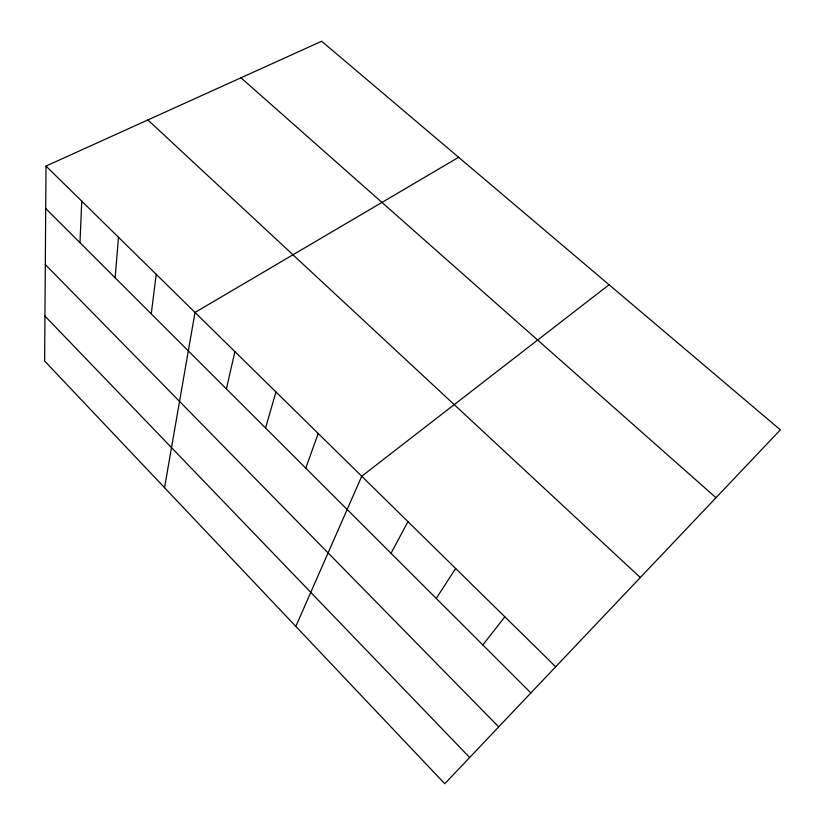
<?xml version="1.0" encoding="UTF-8"?>
<svg xmlns="http://www.w3.org/2000/svg" width="825" height="825" viewBox="0 0 825 825"><rect width="100%" height="100%" fill="white"/><g stroke="black" fill="none" stroke-linecap="round" stroke-linejoin="round"><path stroke-width="1.24" d="M46.014 166.072L44.633 361.01L444.768 783.75L780.368 429.846L321.647 41.25L46.014 166.072L555.679 666.744M79.984 242.715L81.758 201.187M115.149 277.829L118.47 237.26M151.253 313.871L156.214 274.323M164.536 487.688L195.009 312.438L458.638 157.297M226.401 388.905L234.908 351.636M265.537 427.989L275.963 391.968M305.776 468.157L318.223 433.486M295.824 626.381L361.742 476.242L609.077 284.738M391.029 553.286L407.963 521.637M436.239 598.424L455.637 568.477M482.831 644.944L504.848 616.822M240.962 77.787L715.997 497.722M147.871 119.945L640.293 577.531M45.715 208.498L530.867 692.917M45.323 264.526L498.682 726.866M44.952 316.068L469.652 757.505"/></g></svg>
